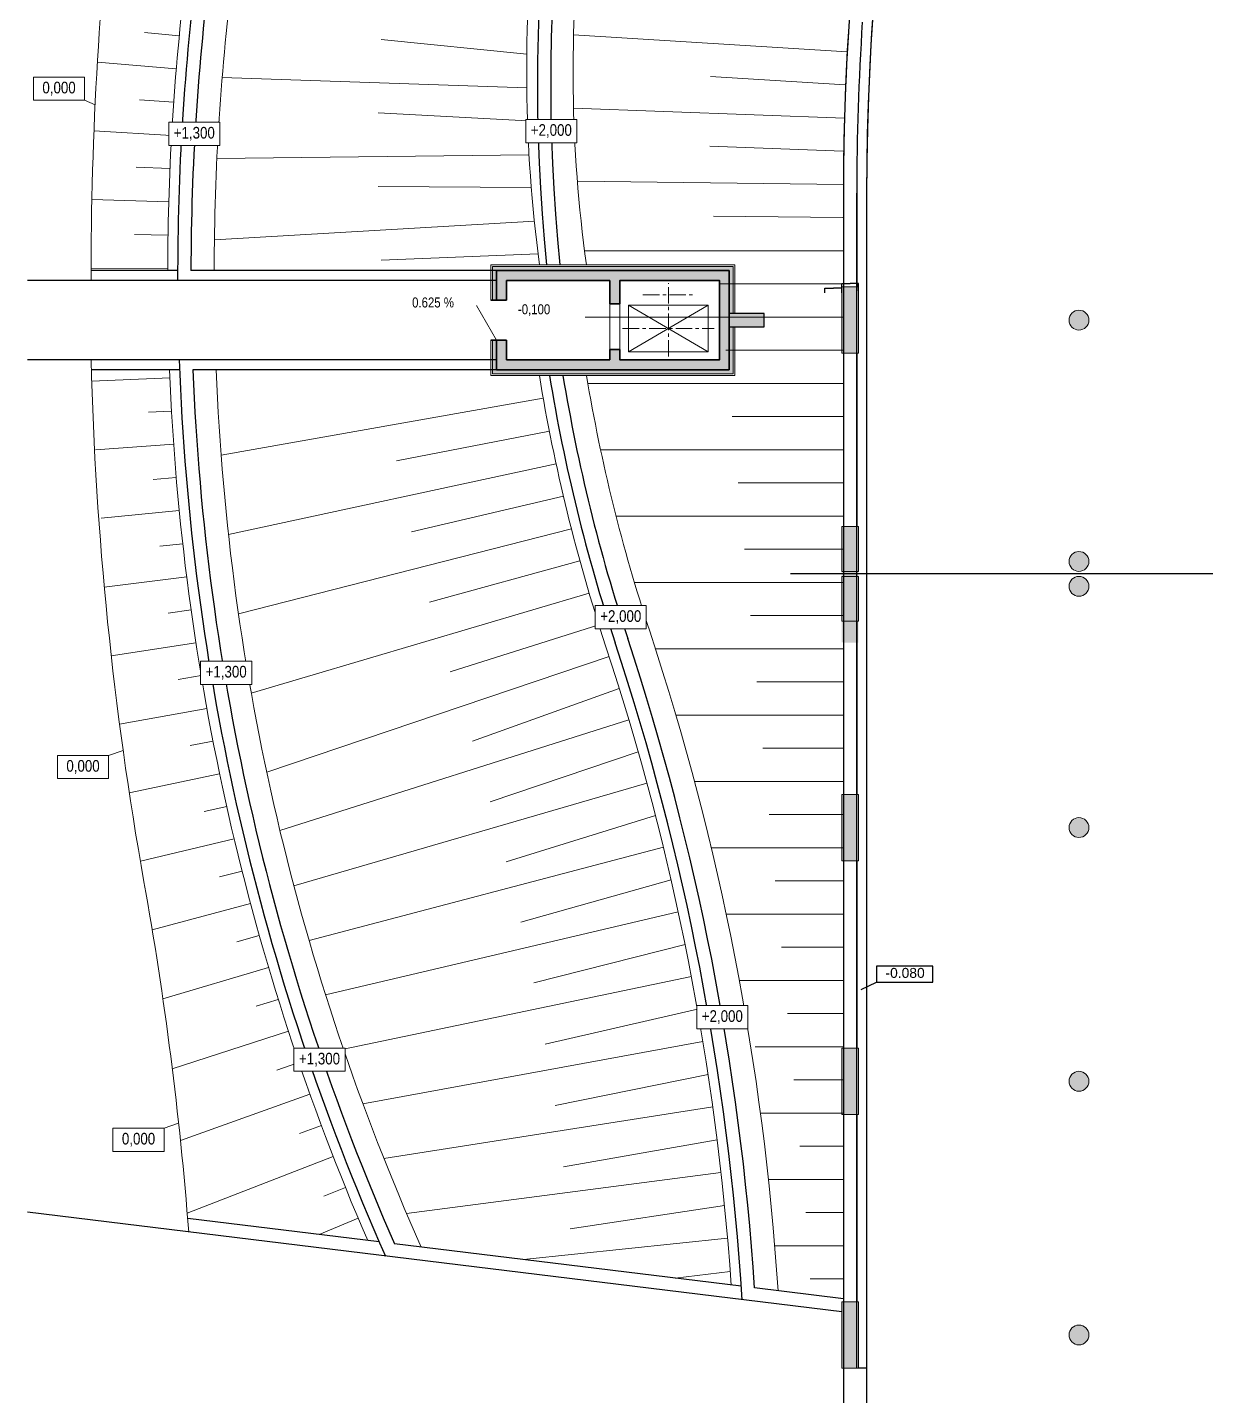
# Model space of a CAD drawing. Header units: millimetres. Extents: x 72919 to 485785, y -53256 to 338519.
# Drawn here: x 118170 to 153689, y 144661 to 185919 of the extents above; entities that cross this region are included whole.
import ezdxf
from ezdxf.enums import TextEntityAlignment as Align

# ---------------------------------------------------------------- set-up
doc = ezdxf.new("R2010")
doc.units = ezdxf.units.MM
doc.set_wipeout_variables(frame=1)
doc.linetypes.add('CENTER', pattern=[2, 1.25, -0.25, 0.25, -0.25])
for name, color, linetype, lineweight in [('door', 177, 'Continuous', 9), ('gr', 251, 'Continuous', 40), ('h', 7, 'Continuous', 9), ('lifts', 7, 'Continuous', 35), ('wall', 5, 'Continuous', 40)]:
    doc.layers.add(name, color=color, linetype=linetype, lineweight=lineweight)
doc.styles.get("Standard").update_dxf_attribs({"font": 'arial.ttf'})
doc.styles.add('STW_ARIAL', font='arial.ttf')
doc.styles.add('Шрифт надписей', font='ARIALN.TTF')
doc.dimstyles.get("Standard").update_dxf_attribs({"dimtxt": 0.18, "dimasz": 0.18, "dimexe": 0.18, "dimexo": 0.0625, "dimgap": 0.09, "dimtad": 0, "dimtih": 1, "dimtoh": 1, "dimdec": 4, "dimzin": 0, "dimdsep": 46, "dimtxsty": 'Standard', "dimcen": 0.09, "dimadec": 0, "dimazin": 0, "dimtfac": 1, "dimtdec": 4, "dimtofl": 0, "dimtmove": 0, "dimatfit": 3, "dimfxl": 1, "dimtolj": 1, "dimtzin": 0, "dimarcsym": 0})

# ---------------------------------------------------------------- blocks, each defined once
blk = doc.blocks.new('*D189')
at = {"color": 0, "linetype": 'Continuous', "lineweight": -2, "ltscale": 500, "transparency": 16777216}
for p, q in [((142720, 177978), (142720, 178198)), ((142721, 178198), (142970, 178198)), ((143220, 178198), (142971, 178198)), ((143220, 177978), (143220, 178198))]:
    blk.add_line(p, q, dxfattribs=at)
at = {"color": 0, "ltscale": 500, "transparency": 16777216}
for points in [[(142721, 178198), (142721, 178198), (142720, 178198)], [(143220, 178198), (143220, 178198), (143220, 178198)]]:
    blk.add_solid(points, dxfattribs=at)
at = {"layer": 'Defpoints', "color": 0, "ltscale": 500, "transparency": 16777216}
for p in [(142720, 177977), (143220, 178198), (143220, 177977)]:
    blk.add_point(p, dxfattribs=at)
at = {"color": 0, "ltscale": 500, "transparency": 16777216, "insert": (142970, 178198), "char_height": 0.18, "attachment_point": 5, "bg_fill": 3, "box_fill_scale": 1.1, "bg_fill_color": 256, "bg_fill_true_color": 13158600, "bg_fill_transparency": 0}
blk.add_mtext('\\A1;500.0000', dxfattribs=at)
blk = doc.blocks.new('*D190')
at = {"color": 0, "linetype": 'Continuous', "lineweight": -2, "ltscale": 500, "transparency": 16777216}
for p, q in [((142214, 177912), (142214, 178052)), ((142214, 178052), (142467, 178052)), ((142720, 178052), (142468, 178052)), ((142720, 177912), (142720, 178052))]:
    blk.add_line(p, q, dxfattribs=at)
at = {"color": 0, "ltscale": 500, "transparency": 16777216}
for points in [[(142214, 178052), (142214, 178052), (142214, 178052)], [(142720, 178052), (142720, 178052), (142720, 178052)]]:
    blk.add_solid(points, dxfattribs=at)
at = {"layer": 'Defpoints', "color": 0, "ltscale": 500, "transparency": 16777216}
for p in [(142214, 178052), (142214, 177912, 1322), (142720, 177912)]:
    blk.add_point(p, dxfattribs=at)
at = {"color": 0, "ltscale": 500, "transparency": 16777216, "insert": (142467, 178052), "char_height": 0.18, "attachment_point": 5, "bg_fill": 3, "box_fill_scale": 1.1, "bg_fill_color": 256, "bg_fill_true_color": 13158600, "bg_fill_transparency": 0}
blk.add_mtext('\\A1;506.4458', dxfattribs=at)
blk = doc.blocks.new('Откосы  по обваловке')
at = {"layer": 'gr', "lineweight": 18, "flags": 128}
for points in [[(35063.481, 33010.418, -0.031703), (35076.329, 33013.771)], [(35064.485, 33008.318, -0.031745), (35073.527, 33010.64, -0.000407), (35073.644, 33010.663, -0.000407)], [(35037.121, 32998.702, 0.024949), (35046.742, 33003.269, -0.037757), (35061.2, 33009.674)], [(35064.919, 33006.986, -0.031745), (35073.788, 33009.265, -0.000274), (35073.866, 33009.28, -0.000274)], [(35038.553, 32993.494, -0.092244), (35061.65, 33007.33)], [(35038.867, 32991.897, -0.094922), (35062.086, 33005.998, -0.094922)], [(35068.129, 32997.717, -0.061872), (35078.327, 33001.161, -0.041019), (35088.879, 33002.435, -0.127601), (35115.374, 32996.178, 0.069515), (35128.51, 32991.429)], [(35068.568, 32996.374, -0.062987), (35078.608, 32999.79, -0.040974), (35088.921, 33001.036, -0.127547), (35114.72, 32994.94, 0.06927), (35128.171, 32990.07, 0.06927)], [(35040.683, 32982.664, 0.062762), (35057.828, 32992.252, -0.039483), (35064.953, 32996.682)], [(35040.958, 32981.266, 0.063608), (35058.659, 32991.125, -0.038381), (35065.394, 32995.333, -0.038381)], [(35041.412, 32979.342), (35073.025, 32989.679, -0.175307), (35126.635, 32988.014), (35128.669, 32987.173)]]:
    blk.add_lwpolyline(points, format="xyb", dxfattribs=at)
for points in [[(35069.79, 33012.282), (35070.339, 33009.96)], [(35067.789, 33011.738), (35068.391, 33009.472)], [(35065.801, 33011.154), (35066.458, 33008.93)], [(35071.089, 33011.216), (35071.318, 33010.185)], [(35063.826, 33010.532), (35064.539, 33008.335)], [(35069.113, 33010.723), (35069.364, 33009.723)], [(35067.149, 33010.185), (35067.423, 33009.207)], [(35060.598, 33009.458), (35061.428, 33007.247)], [(35065.199, 33009.6), (35065.497, 33008.639)], [(35058.668, 33008.703), (35059.557, 33006.516)], [(35070.519, 33008.564), (35073.078, 32999.74)], [(35056.758, 33007.897), (35057.708, 33005.734)], [(35068.151, 33007.956), (35071.186, 32999.05)], [(35054.812, 33007.165), (35055.88, 33004.902)], [(35060.236, 33007.54), (35060.49, 33006.887)], [(35065.794, 33007.265), (35069.328, 32998.273)], [(35058.358, 33006.776), (35058.63, 33006.131)], [(35052.911, 33006.323), (35054.076, 33004.02)], [(35056.501, 33005.961), (35056.791, 33005.324)], [(35051.025, 33005.442), (35052.296, 33003.09)], [(35054.668, 33005.096), (35054.975, 33004.467)], [(35059.691, 33005.057), (35064.337, 32996.358)], [(35049.153, 33004.523), (35050.543, 33002.111)], [(35073.101, 33004.362), (35074.047, 33000.056)], [(35052.859, 33004.182), (35053.183, 33003.561)], [(35057.488, 33004.103), (35062.581, 32995.377)], [(35047.296, 33003.564), (35048.816, 33001.085)], [(35070.971, 33003.762), (35072.14, 32999.41)], [(35051.075, 33003.218), (35051.416, 33002.607)], [(35055.309, 33003.071), (35060.863, 32994.331)], [(35068.863, 33003.075), (35070.264, 32998.677)], [(35045.444, 33002.583), (35047.119, 33000.012)], [(35049.319, 33002.206), (35049.676, 33001.604)], [(35066.78, 33002.301), (35068.425, 32997.858)], [(35053.155, 33001.963), (35059.186, 32993.22)], [(35043.562, 33001.628), (35045.451, 32998.894)], [(35047.59, 33001.147), (35047.964, 33000.555)], [(35041.64, 33000.701), (35043.815, 32997.73)], [(35051.031, 33000.776), (35057.552, 32992.048)], [(35039.671, 32999.799), (35042.211, 32996.522)], [(35045.892, 33000.04), (35046.281, 32999.459)], [(35049.48, 32999.85), (35055.926, 32990.892)], [(35061.165, 32999.98), (35063.454, 32995.876)], [(35037.648, 32998.922), (35040.64, 32995.27)], [(35044.224, 32998.888), (35044.629, 32998.317)], [(35048.031, 32998.935), (35054.274, 32989.779)], [(35075.041, 32998.896), (35077.113, 32990.897)], [(35059.274, 32998.877), (35061.717, 32994.862)], [(35072.938, 32998.21), (35075.188, 32990.355)], [(35042.588, 32997.691), (35043.009, 32997.131)], [(35046.606, 32997.988), (35052.593, 32988.709)], [(35057.427, 32997.703), (35060.02, 32993.783)], [(35070.875, 32997.415), (35073.277, 32989.764)], [(35045.2, 32997.004), (35050.887, 32987.681)], [(35040.985, 32996.449), (35041.421, 32995.901)], [(35055.625, 32996.461), (35058.364, 32992.641)], [(35068.951, 32996.559), (35071.377, 32989.14)], [(35043.809, 32995.982), (35049.155, 32986.697)], [(35067.057, 32995.916), (35069.476, 32988.518)], [(35053.851, 32995.177), (35056.735, 32991.46)], [(35065.18, 32995.221), (35067.575, 32987.897)], [(35038.268, 32994.942), (35039.104, 32993.977)], [(35039.417, 32995.164), (35039.868, 32994.629)], [(35042.43, 32994.915), (35047.398, 32985.757)], [(35075.125, 32994.581), (35076.145, 32990.646)], [(35052.276, 32994.094), (35055.095, 32990.325)], [(35063.399, 32994.233), (35065.674, 32987.275)], [(35073.119, 32993.948), (35074.226, 32990.08)], [(35041.059, 32993.8), (35045.618, 32984.861)], [(35061.643, 32993.167), (35063.773, 32986.654)], [(35071.153, 32993.19), (35072.323, 32989.464)], [(35050.706, 32993.072), (35053.428, 32989.233)], [(35039.692, 32992.632), (35043.816, 32984.012)], [(35069.267, 32992.373), (35070.426, 32988.829)], [(35049.111, 32992.091), (35051.735, 32988.184)], [(35059.914, 32992.021), (35061.872, 32986.032)], [(35067.424, 32991.575), (35068.525, 32988.208)], [(35047.491, 32991.15), (35050.015, 32987.178)], [(35058.21, 32990.796), (35059.971, 32985.41)], [(35065.581, 32990.777), (35066.624, 32987.586)], [(35045.848, 32990.251), (35048.27, 32986.216)], [(35063.738, 32989.979), (35064.723, 32986.964)], [(35044.182, 32989.394), (35046.502, 32985.299)], [(35056.501, 32989.588), (35058.07, 32984.789)], [(35061.895, 32989.181), (35062.822, 32986.343)], [(35039.465, 32988.854), (35041.993, 32983.208)], [(35042.496, 32988.579), (35044.71, 32984.426)], [(35054.774, 32988.434), (35056.169, 32984.167)], [(35060.051, 32988.382), (35060.921, 32985.721)], [(35040.789, 32987.807), (35042.897, 32983.6)], [(35053.03, 32987.333), (35054.268, 32983.546)], [(35058.208, 32987.584), (35059.021, 32985.1)], [(35056.365, 32986.786), (35057.12, 32984.478)], [(35051.269, 32986.283), (35052.367, 32982.924)], [(35054.522, 32985.988), (35055.219, 32983.856)], [(35049.491, 32985.284), (35050.466, 32982.302)], [(35052.678, 32985.19), (35053.318, 32983.235)], [(35040.355, 32984.329), (35041.064, 32982.82)], [(35047.738, 32984.212), (35048.565, 32981.681)], [(35050.835, 32984.392), (35051.417, 32982.613)], [(35045.887, 32983.436), (35046.664, 32981.059)], [(35048.992, 32983.593), (35049.516, 32981.992)], [(35047.149, 32982.795), (35047.615, 32981.37)], [(35044.061, 32982.586), (35044.763, 32980.438)], [(35045.306, 32981.997), (35045.714, 32980.748)], [(35042.219, 32981.784), (35042.862, 32979.816)], [(35043.462, 32981.199), (35043.813, 32980.127)], [(35041.601, 32980.456), (35041.912, 32979.505)]]:
    blk.add_lwpolyline(points, dxfattribs=at)

msp = doc.modelspace()

# ---------------------------------------------------------------- hatches: boundary and pattern name
at = {"ltscale": 500, "true_color": 0x000000}
h = msp.add_hatch(color=18, dxfattribs=at)
h.dxf.hatch_style = 1
h.paths.add_polyline_path([(136030.34145, 178289.99944), (136030.34145, 177584.99944), (135730.34145, 177584.99944), (135730.34145, 178289.99944), (132610.34145, 178289.99944), (132610.34145, 177689.99944), (132310.34145, 177689.99944), (132310.34145, 178589.99944), (139330.34145, 178589.99944), (139330.34145, 175889.99944), (139330.34145, 175589.99944), (132310.34145, 175589.99944), (132310.34145, 176489.99944), (132610.34145, 176489.99944), (132610.34145, 175889.99944), (135730.34145, 175889.99944), (135730.34145, 176204.99944), (136030.34145, 176204.99944), (136030.34145, 175889.99944), (139030.34145, 175889.99944), (139030.34145, 178289.99944)])
h = msp.add_hatch(color=18, dxfattribs=at)
h.dxf.hatch_style = 1
edge = h.paths.add_edge_path()
edge.add_arc((149870.43379, 177089.99944), 300, 9, 369)
h = msp.add_hatch(color=18, dxfattribs=at)
h.dxf.hatch_style = 1
edge = h.paths.add_edge_path()
edge.add_arc((149870.43379, 169814.99944), 300, 9, 369)
h = msp.add_hatch(color=18, dxfattribs=at)
h.dxf.hatch_style = 1
edge = h.paths.add_edge_path()
edge.add_arc((149870.43379, 169064.99944), 300, 9, 369)
h = msp.add_hatch(color=18, dxfattribs=at)
h.dxf.hatch_style = 1
edge = h.paths.add_edge_path()
edge.add_arc((149870.43379, 161789.99944), 300, 9, 369)
h = msp.add_hatch(color=18, dxfattribs=at)
h.dxf.hatch_style = 1
edge = h.paths.add_edge_path()
edge.add_arc((149870.43379, 154139.99944), 300, 9, 369)
h = msp.add_hatch(color=18, dxfattribs=at)
h.dxf.hatch_style = 1
edge = h.paths.add_edge_path()
edge.add_arc((149870.43379, 146489.99944), 300, 9, 369)
at = {"layer": 'wall', "lineweight": 18, "ltscale": 0.007407, "true_color": 0x000000}
h = msp.add_hatch(color=18, dxfattribs=at)
h.dxf.hatch_style = 1
h.paths.add_polyline_path([(132310.34145, 178589.99944), (132190.34145, 178709.99944), (139450.34145, 178709.99944), (139330.34145, 178589.99944)])
h = msp.add_hatch(color=18, dxfattribs=at)
h.dxf.hatch_style = 1
h.paths.add_polyline_path([(132190.34145, 176489.99944), (132310.34145, 176489.99944), (132310.34145, 175589.99944), (132190.34145, 175469.99944)])
h.paths.add_polyline_path([(132310.34145, 177689.99944), (132190.34145, 177689.99944), (132190.34145, 178709.99944), (132310.34145, 178589.99944)])
h = msp.add_hatch(color=18, dxfattribs=at)
h.dxf.hatch_style = 1
h.paths.add_polyline_path([(139330.34145, 177289.99944), (139450.34145, 177289.99944), (139450.34145, 178709.99944), (139330.34145, 178589.99944)])
h.paths.add_polyline_path([(139450.34145, 176889.99944), (139330.34145, 176889.99944), (139330.34145, 175589.99944), (139450.34145, 175469.99944)])
h = msp.add_hatch(color=18, dxfattribs=at)
h.dxf.hatch_style = 1
h.paths.add_polyline_path([(143220.43379, 176089.99944), (143218.89245, 178089.99944), (142720.43379, 178089.99944), (142720.43379, 176096.16478)])
h = msp.add_hatch(color=18, dxfattribs=at)
h.dxf.hatch_style = 1
h.paths.add_polyline_path([(140380.34145, 176889.99944), (140380.34145, 177289.99944), (139330.34145, 177289.99944), (139330.34145, 176889.99944)])
h = msp.add_hatch(color=18, dxfattribs=at)
h.dxf.hatch_style = 1
h.paths.add_polyline_path([(132310.34145, 175589.99944), (132190.34145, 175469.99944), (139450.34145, 175469.99944), (139330.34145, 175589.99944)])
h = msp.add_hatch(color=18, dxfattribs=at)
h.dxf.hatch_style = 1
h.paths.add_polyline_path([(143220.43379, 168864.99945), (143218.89245, 170864.99945), (142720.43379, 170864.99945), (142720.43379, 168871.16478)])
h = msp.add_hatch(color=18, dxfattribs=at)
h.dxf.hatch_style = 1
h.paths.add_polyline_path([(143220.38457, 167364.99938), (143218.84323, 169364.99938), (142720.38457, 169364.99938), (142720.38457, 167371.16472)])
h = msp.add_hatch(color=18, dxfattribs=at)
h.dxf.hatch_style = 1
h.paths.add_polyline_path([(143220.43379, 160789.99944), (143218.89245, 162789.99944), (142720.43379, 162789.99944), (142720.43379, 160796.16478)])
h = msp.add_hatch(color=18, dxfattribs=at)
h.dxf.hatch_style = 1
h.paths.add_polyline_path([(143220.43379, 153139.99944), (143218.89245, 155139.99944), (142720.43379, 155139.99944), (142720.43379, 153146.16478)])
h = msp.add_hatch(color=18, dxfattribs=at)
h.dxf.hatch_style = 1
h.paths.add_polyline_path([(143220.43379, 145489.99946), (143218.89245, 147489.99946), (142720.43379, 147489.99946), (142720.43379, 145496.16479)])

# ---------------------------------------------------------------- linework, layer by layer
at = {"color": 18, "ltscale": 500, "true_color": 0x000000}
for p, q in [((132310.43379, 178289.99944), (118170.43379, 178289.99944)), ((122700.54104, 178589.99944), (120091.37531, 178589.99944)), ((133841.97722, 178589.99944), (123100.54128, 178589.99944)), ((132310.43379, 175889.99944), (118170.43379, 175889.99944)), ((122758.6663, 175589.99944), (120098.48307, 175589.99944)), ((133881.86364, 175589.99944), (123158.98576, 175589.99944)), ((142720.43379, 147183.31683), (118170.43379, 150189.43926))]:
    msp.add_line(p, q, dxfattribs=at)
for points in [[(415650.43379, 180914.99944, 0.4142135624), (336810.43379, 259754.99944), (221610.43379, 259754.99944, 0.4142135624), (142770.43379, 180914.99944), (142770.43379, 104414.99944, 0.4142135624), (221610.43379, 25574.99944), (336810.43379, 25574.99944, 0.4142135624), (415650.43379, 104414.99944)], [(414950.43379, 180914.99944, 0.4142135624), (336810.43379, 259054.99944), (221610.43379, 259054.99944, 0.4142135624), (143470.43379, 180914.99944), (143470.43379, 104414.99944, 0.4142135624), (221610.43379, 26274.99944), (336810.43379, 26274.99944, 0.4142135624), (414950.43379, 104414.99944)]]:
    msp.add_lwpolyline(points, format="xyb", close=True, dxfattribs=at)
for points in [[(163302.39845, 232934.54015, 0.1841557629), (143470.43379, 180914.99944, 0.1841557629)], [(142941.33476, 186103.29961, 0.0164653776), (142770.43379, 180914.99944), (142770.43379, 178089.99944)], [(143340.13394, 186071.91344, 0.0164492017), (143170.43379, 180914.99944), (143170.43379, 178089.99944)]]:
    msp.add_lwpolyline(points, format="xyb", dxfattribs=at)
for points in [[(143170.43379, 145489.99946), (143170.43379, 180914.99944)], [(143470.43379, 180914.99944), (143470.43379, 145489.99946)], [(140380.34145, 177289.99944), (139330.34145, 177289.99944), (139330.34145, 176889.99944), (140380.34145, 176889.99944), (140380.34145, 177289.99944)], [(142770.43379, 176089.99944), (142770.43379, 170864.99945)], [(143170.43379, 176089.99944), (143170.43379, 170864.99945)], [(215774.00404, 169439.99944), (141171.728, 169439.99944)], [(215774.00404, 169439.99944), (141171.728, 169439.99944)], [(142770.43379, 168014.99938), (142770.43379, 162789.99944)], [(143170.43379, 168014.99938), (143170.43379, 162789.99944)], [(142770.43379, 160789.99944), (142770.43379, 155139.99944)], [(143170.43379, 160789.99944), (143170.43379, 155139.99944)], [(143305.31041, 156908.33282), (143765.63177, 157126.9831)], [(142770.43379, 153139.99944), (142770.43379, 147580.18197)], [(143170.43379, 153139.99944), (143170.43379, 147489.99944)], [(128775.22089, 149293.8815), (123003.16072, 150000.66437)], [(139689.11577, 147957.48622), (129236.327, 149237.41953)], [(142770.43379, 147580.18197), (140093.35515, 147907.98752)], [(143470.43379, 145489.99946), (143220.38457, 145489.99946)]]:
    msp.add_lwpolyline(points, dxfattribs=at)
msp.add_lwpolyline([(145460.73646, 157606.3857), (143765.63094, 157606.38279), (143765.63177, 157126.9831), (145460.73729, 157126.98602)], close=True, dxfattribs=at)
for centre, radius, start, end in [((187452.24199, 184234.8837), 53906.63417, 134.062531975, 185.829144436), ((187452.24199, 184234.8837), 53506.63417, 134.062531975, 185.872874102), ((195992.11367, 178509.46689), 73291.61687, 172.57659578, 180.1715690989), ((195992.11367, 178509.46689), 72891.61687, 172.5852497075, 179.9366981141), ((195992.11367, 178509.46689), 73291.61687, 182.0482069527, 203.8555034084), ((195992.11367, 178509.46689), 72891.61687, 182.2954343036, 203.6771881311), ((186121.82802, 183966.92667), 52907.34153, 189.29659671, 198.288334075), ((186121.82802, 183966.92667), 52507.34153, 189.368053456, 198.288334075), ((61012.53987, 142619.24317), 78857.46755, 3.5858098605, 18.2883340751), ((61012.53987, 142619.24317), 79257.46755, 3.8261134335, 18.2883340751)]:
    msp.add_arc(centre, radius, start, end, dxfattribs=at)
at = {"layer": 'door', "linetype": 'ByBlock', "ltscale": 100}
msp.add_line((132310.34145, 176489.99944), (131710.34145, 177529.22993), dxfattribs=at)
at = {"layer": 'h'}
for p, q in [((119895.13298, 183721.32842), (120211.62978, 183584.3209)), ((120617.75111, 163967.38106), (121056.59922, 164115.11435)), ((122291.52577, 152725.90077), (122730.37387, 152873.63406))]:
    msp.add_line(p, q, dxfattribs=at)
for points in [[(118355.13298, 183721.32842), (119895.13298, 183721.32842), (119895.13298, 184421.32842), (118355.13298, 184421.32842)], [(119077.75111, 163267.38106), (120617.75111, 163267.38106), (120617.75111, 163967.38106), (119077.75111, 163967.38106)], [(120751.52577, 152025.90077), (122291.52577, 152025.90077), (122291.52577, 152725.90077), (120751.52577, 152725.90077)]]:
    msp.add_lwpolyline(points, close=True, dxfattribs=at)
at = {"layer": 'lifts', "color": 0, "ltscale": 100000}
msp.add_line((139330.34145, 175589.99944), (132310.34145, 175589.99944), dxfattribs=at)
at = {"layer": 'lifts', "color": 0, "lineweight": 5, "ltscale": 100000}
for points in [[(139500.34145, 177289.99944), (139500.34145, 178759.99944), (132140.34145, 178759.99944), (132140.34145, 177689.99944)], [(139450.34145, 177289.99944), (139450.34145, 178709.99944), (132190.34145, 178709.99944), (132190.34145, 177689.99944)], [(132140.34145, 176489.99944), (132140.34145, 175419.99944), (139500.34145, 175419.99944), (139500.34145, 176889.99944)], [(132190.34145, 176489.99944), (132190.34145, 175469.99944), (139450.34145, 175469.99944), (139450.34145, 176889.99944)]]:
    msp.add_lwpolyline(points, dxfattribs=at)
at = {"layer": 'lifts', "color": 0, "ltscale": 100000}
for points in [[(132310.34145, 178589.99944), (139330.34145, 178589.99944)], [(132310.34145, 178589.99944), (132310.34145, 177689.99944)], [(132610.34145, 178289.99944), (132610.34145, 177689.99944)], [(135730.34145, 178289.99944), (132610.34145, 178289.99944)], [(135730.34145, 175889.99944), (135730.34145, 176204.99944), (136030.34145, 176204.99944), (136030.34145, 175889.99944), (139030.34145, 175889.99944), (139030.34145, 178289.99944), (136030.34145, 178289.99944), (136030.34145, 177584.99944), (135730.34145, 177584.99944), (135730.34145, 178289.99944)], [(139330.34145, 178589.99944), (139330.34145, 175589.99944)], [(132610.34145, 177689.99944), (132140.34145, 177689.99944)], [(132610.34145, 176489.99944), (132140.34145, 176489.99944)], [(132310.34145, 176489.99944), (132310.34145, 175589.99944)], [(132610.34145, 176489.99944), (132610.34145, 175889.99944)], [(135730.34145, 175889.99944), (132610.34145, 175889.99944)]]:
    msp.add_lwpolyline(points, dxfattribs=at)
at = {"layer": 'lifts', "color": 0, "linetype": 'CENTER', "lineweight": 20, "ltscale": 400}
for points in [[(136723.18841, 177848.99944), (138267.49449, 177848.99944)], [(137495.34145, 175989.71146), (137495.34145, 178203.96423)], [(136115.35102, 176839.99944), (138875.33189, 176839.99944)]]:
    msp.add_lwpolyline(points, dxfattribs=at)
at = {"layer": 'lifts', "color": 0, "lineweight": 20, "ltscale": 100000}
msp.add_lwpolyline([(136030.34145, 176204.99944), (136030.34145, 177584.99944), (135730.34145, 177584.99944), (135730.34145, 176204.99944)], close=True, dxfattribs=at)
for points in [[(138695.34145, 176139.99944), (136295.34145, 177539.99944)], [(136295.34145, 176139.99944), (136295.34145, 177539.99944), (138695.34145, 177539.99944), (138695.34145, 176139.99944), (136295.34145, 176139.99944), (138695.34145, 177539.99944)]]:
    msp.add_lwpolyline(points, dxfattribs=at)
at = {"layer": 'wall', "color": 18, "lineweight": 18, "ltscale": 0.007407, "true_color": 0x000000}
for p, q in [((143220.43379, 178089.99944), (142720.43379, 178089.99944)), ((142720.43379, 178089.99944), (142720.43379, 176089.99944)), ((143220.43379, 176089.99944), (143220.43379, 178089.99944)), ((142720.43379, 176089.99944), (143220.43379, 176089.99944)), ((143220.43379, 170864.99945), (142720.43379, 170864.99945)), ((142720.43379, 170864.99945), (142720.43379, 169514.99945)), ((143220.43379, 169514.99945), (143220.43379, 170864.99945)), ((143220.38457, 169364.99938), (142720.38457, 169364.99938)), ((142720.38457, 169364.99938), (142720.38457, 168014.99938)), ((142720.43379, 169514.99945), (143220.43379, 169514.99945)), ((143220.38457, 168014.99938), (143220.38457, 169364.99938)), ((142720.38457, 168014.99938), (143220.38457, 168014.99938)), ((143220.43379, 162789.99944), (142720.43379, 162789.99944)), ((142720.43379, 162789.99944), (142720.43379, 160789.99944)), ((143220.43379, 160789.99944), (143220.43379, 162789.99944)), ((142720.43379, 160789.99944), (143220.43379, 160789.99944)), ((143220.43379, 155139.99944), (142720.43379, 155139.99944)), ((142720.43379, 155139.99944), (142720.43379, 153139.99944)), ((143220.43379, 153139.99944), (143220.43379, 155139.99944)), ((142720.43379, 153139.99944), (143220.43379, 153139.99944)), ((142720.43379, 147489.99946), (142720.43379, 145489.99946)), ((143220.43379, 147489.99946), (142720.43379, 147489.99946)), ((143220.43379, 145489.99946), (143220.43379, 147489.99946)), ((142720.43379, 145489.99946), (143220.43379, 145489.99946))]:
    msp.add_line(p, q, dxfattribs=at)
for centre in [(149870.43379, 177089.99944), (149870.43379, 169814.99944), (149870.43379, 169064.99944), (149870.43379, 161789.99944), (149870.43379, 154139.99944), (149870.43379, 146489.99944)]:
    msp.add_circle(centre, 300, dxfattribs=at)

# ---------------------------------------------------------------- texts
at = {"color": 18, "ltscale": 500, "true_color": 0x000000, "style": 'STW_ARIAL'}
msp.add_text('-0.080', height=298.8, rotation=0.000098451, dxfattribs=at).set_placement((144629.35667, 157407.81849), align=Align.MIDDLE_CENTER)
at = {"layer": 'h', "style": 'Шрифт надписей'}
for s, width, insert, char_height, attachment_point in [('0,000', 350, (119125.13298, 184071.32842), 350, 5), ('0.625 %', 1385.5854298, (130398.78554, 177469.49966), 300, 8), ('-0,100', 595.4965423, (133445.94881, 177212.92033), 300, 8), ('0,000', 350, (119847.75111, 163617.38106), 350, 5), ('0,000', 350, (121521.52577, 152375.90077), 350, 5)]:
    msp.add_mtext_dynamic_manual_height_columns(s, width=width, gutter_width=50, heights=[0], dxfattribs=dict(at, insert=insert, char_height=char_height, attachment_point=attachment_point))

# ---------------------------------------------------------------- next in the draw order: dimensions: what is measured, and where the dimension line sits
at = {"color": 18, "ltscale": 500, "true_color": 0x000000}
dim = msp.add_linear_dim(base=(143220.43379, 178197.96275), p1=(142720.43379, 177977.4958), p2=(143220.43379, 177977.4958), dimstyle='Standard', override={"dimfxl": 1.25, "dimtfill": 1, "dimarcsym": 1}, dxfattribs=at)
dim.commit()
dim.dimension.update_dxf_attribs({"geometry": '*D189', "text_midpoint": (142970.43379, 178197.96275)})

# ---------------------------------------------------------------- next in the draw order: dimensions: what is measured, and where the dimension line sits
dim = msp.add_linear_dim(base=(142213.9880350031, 178051.9396066153), p1=(142720.433785318, 177911.6454140963), p2=(142213.9880350031, 177911.6436736936, 1322.4192990362), dimstyle='Standard', override={"dimfxl": 1.25, "dimtfill": 1, "dimarcsym": 1}, dxfattribs=at)
dim.commit()
dim.dimension.update_dxf_attribs({"geometry": '*D190', "text_midpoint": (142467.2109101606, 178051.9396066153)})

# ---------------------------------------------------------------- next in the draw order: block references
at = {"layer": 'wall', "color": 18, "lineweight": 18, "ltscale": 0.007407, "true_color": 0x000000, "xscale": 999.9999999999999, "yscale": 999.9999999999999, "zscale": 999.9999999999999, "rotation": 71.89262594900111}
msp.add_blockref('Откосы  по обваловке', (20598007.21244, -43408295.21277), dxfattribs=at)

# ---------------------------------------------------------------- next in the draw order: wipeouts: each hides what was drawn before it
for points in [[(122432.19482, 183058.5609), (123972.19482, 183058.5609), (123972.19482, 182358.5609), (122432.19482, 182358.5609)], [(133195.08326, 183141.36365), (134735.08326, 183141.36365), (134735.08326, 182441.36365), (133195.08326, 182441.36365)], [(135288.3719, 168484.32499), (136828.3719, 168484.32499), (136828.3719, 167784.32499), (135288.3719, 167784.32499)], [(123393.23712, 166807.8418), (124933.23712, 166807.8418), (124933.23712, 166107.8418), (123393.23712, 166107.8418)], [(138349.86933, 156422.54192), (139889.86933, 156422.54192), (139889.86933, 155722.54192), (138349.86933, 155722.54192)], [(126206.90838, 155141.10808), (127746.90838, 155141.10808), (127746.90838, 154441.10808), (126206.90838, 154441.10808)]]:
    msp.add_wipeout(points).dxf.layer = 'h'

# ---------------------------------------------------------------- next in the draw order: linework, layer by layer
at = {"layer": 'h'}
for points in [[(122432.19482, 182358.5609), (123972.19482, 182358.5609), (123972.19482, 183058.5609), (122432.19482, 183058.5609)], [(133195.08326, 182441.36365), (134735.08326, 182441.36365), (134735.08326, 183141.36365), (133195.08326, 183141.36365)], [(135288.3719, 167784.32499), (136828.3719, 167784.32499), (136828.3719, 168484.32499), (135288.3719, 168484.32499)], [(123393.23712, 166107.8418), (124933.23712, 166107.8418), (124933.23712, 166807.8418), (123393.23712, 166807.8418)], [(138349.86933, 155722.54192), (139889.86933, 155722.54192), (139889.86933, 156422.54192), (138349.86933, 156422.54192)], [(126206.90838, 154441.10808), (127746.90838, 154441.10808), (127746.90838, 155141.10808), (126206.90838, 155141.10808)]]:
    msp.add_lwpolyline(points, close=True, dxfattribs=at)

# ---------------------------------------------------------------- next in the draw order: texts
at = {"layer": 'h', "char_height": 350, "attachment_point": 5, "style": 'Шрифт надписей'}
for s, insert in [('+1,300', (123202.19482, 182708.5609)), ('+2,000', (133965.08326, 182791.36365)), ('+2,000', (136058.3719, 168134.32499)), ('+1,300', (124163.23712, 166457.8418)), ('+2,000', (139119.86933, 156072.54192)), ('+1,300', (126976.90838, 154791.10808))]:
    msp.add_mtext_dynamic_manual_height_columns(s, width=350, gutter_width=50, heights=[0], dxfattribs=dict(at, insert=insert))

doc.saveas('drawing.dxf')
